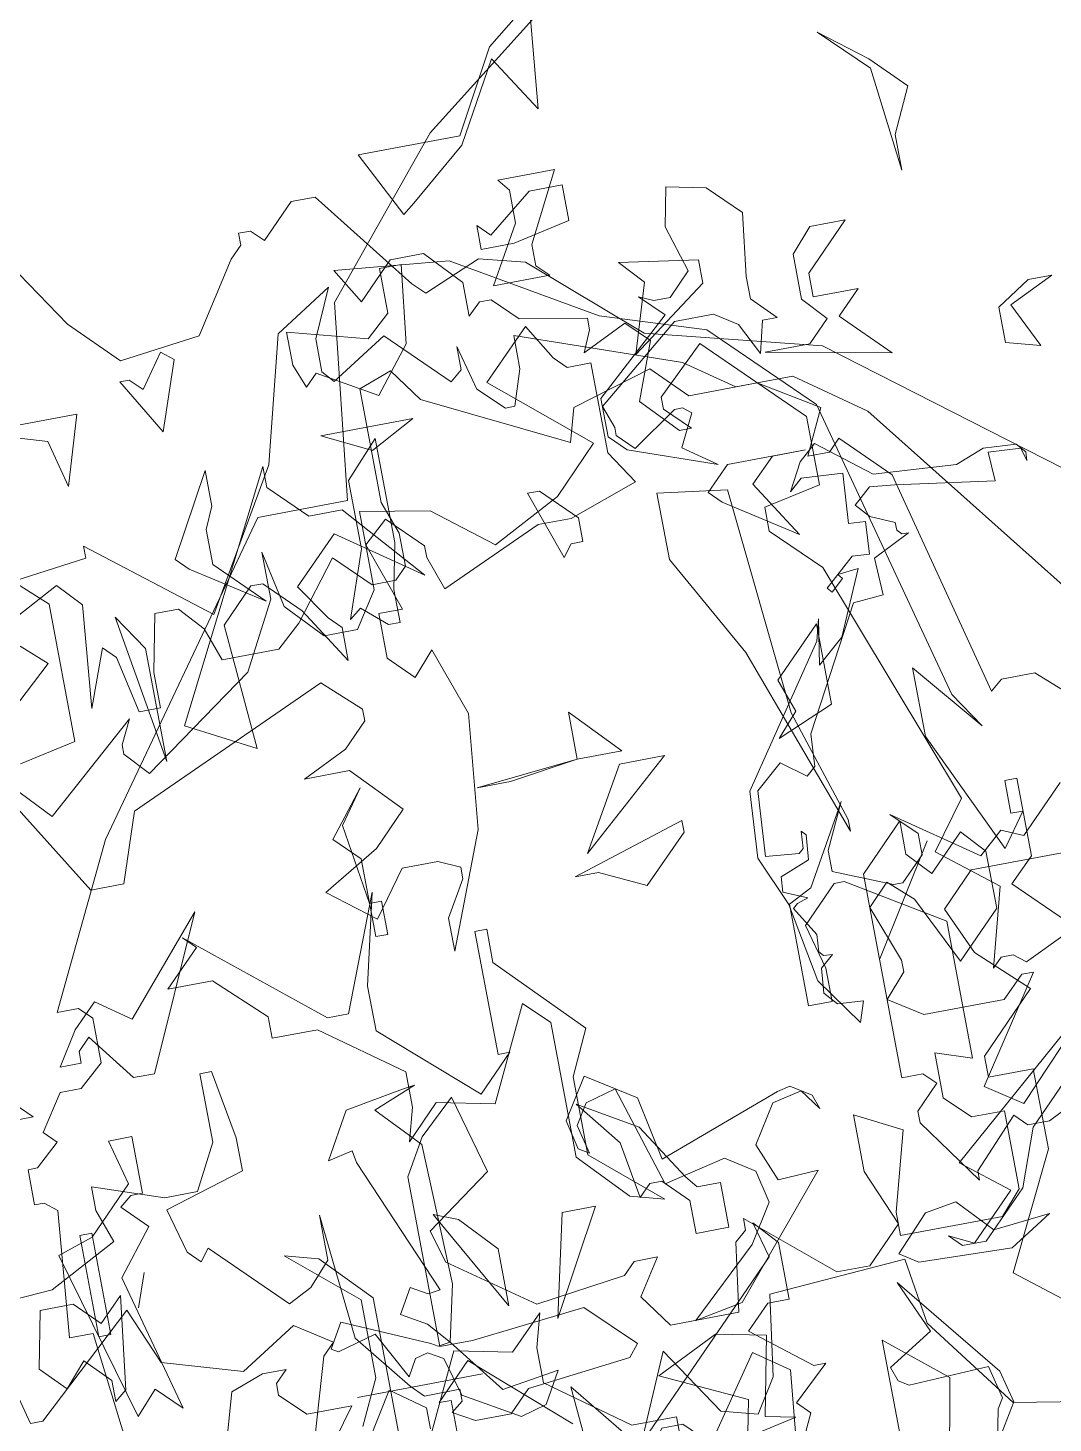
# Model space of a CAD drawing. Header units: millimetres. Extents: x 1418 to 1811, y 1796 to 1956.
# Drawn here: x 1472.5185 to 1472.7268, y 1822.9237 to 1823.2073 of the extents above; entities that cross this region are included whole.
import ezdxf

# ---------------------------------------------------------------- set-up
doc = ezdxf.new("R2010")
doc.units = ezdxf.units.MM
doc.layers.add('ARBRE', color=251, linetype='Continuous', lineweight=13)
doc.layers.add('VEGETAIS', color=3, linetype='Continuous')

# ---------------------------------------------------------------- blocks, each defined once
blk = doc.blocks.new('WMF26', base_point=(0, 0.0008))
at = {"color": 85}
for points in [[(7.8833, -0.2857), (8.0216, -0.4965), (8.1591, -0.6356), (8.4069, -0.6051), (8.5452, -0.3952), (8.5814, -0.3581), (8.5814, -0.3219), (8.6177, -0.3219), (8.6539, -0.3581), (8.756, -0.2569), (8.8292, -0.2569), (9.0688, -0.5689), (9.1051, -0.6051), (9.2804, -0.5327), (9.4187, -0.5689), (9.7316, -0.8464), (10.2552, -0.9839), (11.3025, -1.7915)], [(0.6208, -6.0489), (0.5483, -5.387), (0.4759, -5.387), (0.5121, -5.0016), (0.4759, -4.972), (0.4462, -4.972), (0.4462, -4.8633), (0.4759, -4.8633), (0.5483, -4.7975), (0.5121, -4.7612), (0.5846, -4.6517), (0.6496, -4.6517), (0.7237, -4.5867), (0.7237, -4.4484), (0.6866, -4.4122), (0.6208, -4.4122), (0.8612, -3.9239), (1.4943, -3.0512), (1.771, -3.0512), (1.8434, -2.4543), (2.2221, -2.0031), (2.6807, -1.654)]]:
    blk.add_lwpolyline(points, dxfattribs=at)
at = {"color": 63}
for points in [[(2.586, -1.7084), (2.5572, -1.9924), (2.4469, -1.8171), (2.3094, -2.0575), (2.1349, -2.2032), (2.0986, -2.232), (1.9957, -2.0287), (2.3094, -2.0287), (2.4469, -1.7808), (2.6223, -1.6433)], [(8.7519, -0.7805), (8.7823, -0.8167), (8.956, -0.7081), (9.1306, -0.8826), (9.1668, -0.853), (9.1668, -0.7805), (9.203, -0.9188), (9.2771, -0.9913), (9.3059, -0.9913), (9.3422, -0.8826), (9.3422, -0.7805), (9.8296, -0.955), (9.9745, -1.0571), (10.1498, -1.0571), (10.3532, -1.2029), (10.9131, -1.9307)], [(10.7756, -2.1414), (10.7031, -2.0756), (10.601, -2.0756), (10.564, -2.1052), (10.3894, -1.4062), (10.2519, -1.2679), (10.2157, -1.3041), (10.1498, -1.3041), (10.2157, -1.1666), (10.0403, -1.0571), (9.8296, -1.0571), (9.7283, -0.955), (9.4805, -1.0275), (9.4508, -1.1304), (9.0293, -0.9188), (8.956, -0.8167), (8.8548, -0.853), (8.8548, -1.2029), (8.891, -1.3041), (8.891, -1.4062), (8.8548, -1.4424), (8.7823, -1.4424), (8.6794, -1.3404), (8.5419, -1.5157), (8.4686, -1.5816), (8.2941, -1.5816), (8.2579, -1.4795), (8.192, -1.4062), (8.1195, -1.4062), (8.0833, -1.5816), (8.0833, -1.6903), (8.0175, -1.6903), (7.9812, -1.5157), (7.945, -1.4795), (7.8791, -1.654), (7.9088, -1.3404), (7.8429, -1.2679), (7.6321, -1.3774)], [(7.4205, -1.2679), (7.945, -1.2029), (7.945, -1.1666), (8.2941, -1.4424), (8.5419, -1.0275), (8.6432, -0.643), (8.8185, -0.5327), (8.7519, -0.6792), (8.7519, -0.7805), (8.7519, -0.7805)], [(3.6695, -2.1307), (3.6045, -2.2682), (3.6045, -2.3786), (3.5683, -2.0575), (3.4299, -1.92), (3.5683, -2.0287), (3.6695, -2.1307), (3.6695, -2.1307)], [(9.5554, -2.1143), (9.2722, -2.3621), (9.4171, -2.1143), (9.5554, -2.1143), (9.5554, -2.1143)], [(2.586, -2.3415), (2.4107, -2.3786), (2.3094, -2.3786), (2.3094, -2.3053), (2.3456, -2.3415), (2.4839, -2.232), (2.586, -2.232), (2.586, -2.3415), (2.586, -2.3415)], [(3.1064, -2.4148), (3.0817, -2.6074), (3.0817, -2.6766), (3.1508, -2.7466), (3.1064, -2.7466), (3.0817, -2.8446), (3.0323, -2.7466), (2.9631, -2.7013), (2.8437, -2.7013), (2.5819, -2.9137), (2.6066, -2.9829), (2.6066, -3.0076), (2.656, -3.057), (2.7943, -2.9631), (2.819, -2.9631), (2.8437, -2.9829), (2.7943, -3.0817), (2.8931, -3.1517), (2.6313, -3.057), (2.5819, -3.0076), (2.5819, -2.889), (2.819, -2.6766), (2.7499, -2.6074), (2.7943, -2.6272), (2.8437, -2.6272), (2.9129, -2.558), (2.8684, -2.4148), (2.8931, -2.2954), (3.0125, -2.3209), (3.1064, -2.4148), (3.1064, -2.4148)], [(9.068, -3.2595), (9.068, -2.8446), (8.9947, -2.7721), (8.8572, -3.0553), (8.6819, -3.0191), (8.5806, -3.1212), (8.6094, -3.0191), (8.6094, -2.9104), (8.3698, -2.7359), (8.2307, -2.7359), (8.2307, -2.67), (8.0858, -2.5317), (7.9475, -2.5317), (8.0561, -2.423), (8.0199, -2.3868), (8.4061, -2.7062), (8.4711, -2.7062), (8.6094, -2.3572), (8.5436, -2.6338), (8.5436, -2.7721), (8.821, -3.0191), (8.9297, -2.9104), (8.8935, -2.9104), (8.8935, -2.5317), (8.9297, -2.5317), (8.9297, -2.6338), (9.1693, -2.8816), (9.1042, -3.0191), (9.1042, -3.2595), (9.3084, -3.4341), (9.2055, -3.4052), (9.068, -3.2595), (9.068, -3.2595)], [(2.0328, -2.6181), (1.9233, -2.7565), (1.7495, -2.6544), (1.7125, -2.6906), (1.6837, -2.6181), (1.6837, -2.5161), (1.9233, -2.5819), (1.9957, -2.5161), (1.9957, -2.3786), (2.0624, -2.3786), (2.0328, -2.6181), (2.0328, -2.6181)], [(7.1629, -2.5235), (7.4757, -2.8363), (7.3374, -2.8363), (7.1629, -2.5235), (7.1629, -2.5235)], [(1.6475, -3.0759), (1.7495, -3.0759), (1.9595, -3.3163), (1.7125, -3.1426), (1.5742, -3.2801), (1.6475, -3.3896), (1.6837, -3.4258), (1.6837, -3.5271), (1.5742, -3.3534), (1.4721, -3.2513), (1.4359, -3.2513), (1.3346, -3.3534), (1.3634, -3.7387), (1.1601, -3.63), (1.538, -2.9022), (1.538, -2.9672), (1.6475, -3.0759), (1.6475, -3.0759)], [(2.8569, -4.5002), (2.791, -4.3446), (2.805, -4.1405), (3.0874, -3.7321), (3.1055, -3.6671), (3.0825, -3.8054), (3.164, -3.7346), (3.2513, -3.5394), (3.1879, -3.5452), (3.1994, -3.56), (3.1607, -3.5946), (3.1484, -3.5806), (3.2406, -3.4991), (3.2933, -3.5032), (3.2999, -3.4036), (3.248, -3.3995), (3.2587, -3.2472), (3.1327, -3.2389), (3.0932, -3.2727), (3.1385, -3.1887), (3.192, -3.1426), (3.3493, -3.2669), (3.602, -3.2842), (3.6909, -3.2513), (3.7905, -3.2579), (3.8152, -3.2859), (3.8136, -3.3122), (3.8029, -3.2719), (3.7033, -3.2653), (3.7074, -3.355), (3.4077, -3.3106), (3.3311, -3.3023), (3.2776, -3.3493), (3.3147, -3.3912), (3.3871, -3.4225), (3.3879, -3.4464), (3.4003, -3.4604), (3.4209, -3.4612), (3.3056, -3.5172), (3.3106, -3.6316), (3.2183, -3.6382), (3.0183, -4.0046), (3.0117, -4.1042), (2.9837, -4.1289), (2.9104, -4.0738), (2.8289, -4.1446), (2.8149, -4.3438), (2.917, -4.3537), (2.931, -4.3413), (2.9351, -4.2887), (2.9475, -4.3027), (2.9401, -4.3784), (2.8495, -4.413), (2.8462, -4.4599), (2.9178, -4.4912), (2.8833, -4.5019), (2.8693, -4.5142), (2.9236, -4.6048), (2.9195, -4.6575), (2.9318, -4.6715), (2.959, -4.6731), (2.9187, -4.7077), (2.9112, -4.7835), (2.9458, -4.823), (3.0249, -4.8287), (3.0043, -4.8913), (2.9005, -4.7431), (2.8569, -4.5002), (2.8569, -4.5002)], [(2.3094, -3.9494), (2.0986, -3.9783), (1.9957, -3.9783), (2.3094, -3.9494), (2.3094, -3.8045), (2.4469, -3.9494), (2.3094, -3.9494), (2.3094, -3.9494)], [(1.6112, -4.2623), (1.6475, -4.2623), (1.6475, -4.3644), (1.6112, -4.3644), (1.6112, -4.1248), (1.538, -4.0515), (1.6475, -3.9132), (1.5742, -4.0153), (1.6112, -4.2623), (1.6112, -4.2623)], [(9.5892, -9.3381), (9.1668, -9.3381), (9.0655, -9.4401), (9.1306, -9.5859), (9.2771, -9.7242), (9.1018, -9.8996), (9.1018, -9.9646), (9.2401, -9.9646), (9.2401, -10.2116), (9.0655, -10.5607), (9.4146, -10.8381)], [(9.203, -10.983), (8.9931, -10.9468), (8.7823, -10.6628), (8.7519, -10.4594), (8.3303, -10.4882), (8.2941, -10.736), (8.2282, -10.8381), (8.1195, -10.8085), (7.9812, -10.5977), (7.8429, -10.9106)], [(7.246, -10.699), (7.246, -10.634), (7.1447, -10.5607), (6.9694, -10.8381)], [(6.8969, -10.6628), (6.9694, -10.4232), (7.0064, -10.387), (6.8969, -10.3145), (6.7224, -10.4232), (6.482, -10.3507), (6.4095, -10.1754), (6.0975, -10.4594), (6.0596, -10.4594), (5.9872, -10.1754)], [(5.6389, -10.1103), (6.1987, -10.0733), (6.4095, -9.9646), (6.3733, -9.8625), (6.3733, -9.7892), (6.5849, -9.8625), (6.6862, -9.8625), (6.7586, -9.7242), (6.7586, -9.5134), (6.7948, -9.5134), (6.8311, -9.7242), (6.8311, -9.8255), (6.5849, -9.8996), (6.6211, -10.037), (6.6573, -10.0733), (6.6862, -10.037), (6.8969, -10.2478), (6.9694, -10.2116), (7.0352, -10.1391), (7.0352, -10.0008), (7.0723, -10.387), (7.2098, -10.5607), (7.246, -10.5977), (7.3555, -10.5977), (7.3555, -10.634), (7.3193, -10.6628), (7.3843, -10.699), (7.4938, -10.699), (7.5597, -10.634), (7.8791, -10.5977), (7.9088, -10.5607), (7.7696, -10.4232), (7.4205, -10.4594), (7.3193, -10.4594), (7.3193, -9.9358), (7.3843, -9.8255), (7.4938, -9.7242), (7.5597, -9.9646), (7.3555, -10.1103), (7.3843, -10.2116), (7.6321, -10.387), (7.9088, -10.3507), (7.945, -10.3145), (8.0175, -10.3145), (7.945, -10.4232), (8.0175, -10.5245), (8.2282, -10.5245), (8.2579, -10.3145), (8.2941, -10.284), (8.2941, -10.2478), (8.5419, -10.4594), (8.6432, -10.4594), (8.7519, -10.3507), (8.6794, -10.1754), (8.6794, -10.0008), (8.8185, -10.0733), (8.7519, -10.3145), (8.7519, -10.387), (9.0655, -10.387), (9.1306, -10.3145), (9.1306, -10.0733), (9.0293, -10.0733), (8.956, -10.0008), (8.956, -9.8625), (9.0655, -9.8996), (9.0655, -9.4772), (8.7823, -9.3018), (8.7519, -9.3018), (8.6432, -9.4113), (8.6794, -9.5496), (8.6794, -9.6517), (8.6069, -9.6517), (8.6069, -9.3381), (8.6794, -9.3018), (8.8185, -9.0622), (8.7519, -9.2006), (8.7519, -9.2656), (8.9272, -9.3381), (8.956, -9.3381), (9.0293, -9.2656), (9.0293, -9.2006), (8.956, -9.1281), (9.203, -9.3018), (9.2771, -9.2368), (9.3422, -9.2656), (9.4805, -9.1281)], [(0.811, -4.6484), (0.7015, -4.5027), (0.6644, -4.5398), (0.6644, -4.576), (0.5994, -4.576), (0.6644, -4.4739), (0.7377, -4.4006), (0.8398, -4.4739), (1.0868, -4.1899), (0.876, -4.6484), (0.811, -4.6484), (0.811, -4.6484)], [(3.304, -4.3875), (3.0973, -4.7127), (3.304, -4.3875), (3.304, -4.3875)], [(0.7739, -4.9975), (0.7377, -4.9975), (0.7015, -5.0272), (0.7739, -5.0996), (0.6644, -5.2371), (0.7739, -5.6595), (0.7015, -5.587), (0.6356, -5.6595), (0.4899, -5.1358), (0.5994, -5.0996), (0.7377, -4.9613), (0.7015, -4.823), (0.7739, -4.823), (0.7739, -4.9975), (0.7739, -4.9975)], [(1.6442, -5.4405), (1.6046, -5.6125), (1.7347, -5.783), (1.9109, -5.7566), (1.8558, -5.8521), (1.7759, -5.8735), (1.6104, -5.7772), (1.5775, -5.6578), (1.5322, -5.6315), (1.4927, -5.6422), (1.4639, -5.6932), (1.3865, -5.5467), (1.2679, -5.5788), (1.2473, -5.5673), (1.291, -5.4915), (1.547, -5.606), (1.5668, -5.6175), (1.6046, -5.6125), (1.5478, -5.5467), (1.4729, -5.503), (1.5165, -5.4273), (1.5668, -5.4561), (1.6046, -5.4512), (1.4268, -5.0255), (1.421, -4.9885), (1.3445, -5.0049), (1.426, -4.8642), (1.6055, -4.8329), (1.6425, -4.8279), (1.5108, -4.8798), (1.6318, -5.0091), (1.6442, -5.4405), (1.6442, -5.4405)], [(2.3481, -5.6858), (2.558, -5.4915), (2.6321, -5.3746), (2.6099, -5.275), (2.5243, -5.219), (2.3333, -5.2618), (2.2378, -4.9514), (2.1439, -4.9769), (2.1044, -5.0387), (2.125, -5.1284), (2.0937, -5.1095), (2.0739, -5.0189), (2.1521, -4.8963), (2.2995, -4.9901), (2.3374, -5.1869), (2.7186, -5.0502), (2.7581, -5.0412), (2.8199, -5.0799), (2.8347, -5.1243), (2.7894, -5.0609), (2.6988, -5.0807), (2.6247, -5.1968), (2.6717, -5.3137), (2.796, -5.3071), (2.4955, -5.6578), (2.3481, -5.6858), (2.3481, -5.6858)], [(3.0438, -5.6364), (2.9886, -5.601), (3.0907, -5.494), (3.1871, -5.4783), (3.2842, -5.5829), (3.4596, -5.5656), (3.3295, -5.6463), (3.0438, -5.6364), (3.0438, -5.6364)], [(1.2984, -5.7253), (1.6837, -5.7253), (1.2984, -5.7253), (1.2984, -5.7253)], [(6.482, -10.0733), (6.4457, -10.1754), (6.482, -10.0733), (6.482, -10.0733)]]:
    blk.add_lwpolyline(points, dxfattribs=at)
at = {"color": 106}
for points in [[(9.6073, -0.7698), (9.9201, -0.8711), (10.2042, -1.1551), (10.4438, -2.0937), (10.517, -2.2032), (10.3425, -1.9924), (10.3425, -2.2032), (10.517, -2.5819), (10.5903, -2.4798), (10.5533, -2.4798), (10.5533, -2.3786), (10.5903, -2.3786), (10.5903, -2.6181), (10.517, -2.6906), (10.6554, -2.8289)], [(10.7937, -3.0759), (10.4438, -3.4258), (10.3787, -3.6012), (10.2404, -3.7387), (10.168, -3.7387), (10.1317, -3.7025), (10.2042, -3.7387), (10.3425, -3.6012), (10.2042, -3.4909), (10.6554, -3.1055)], [(10.6554, -2.866), (10.517, -2.931), (10.4808, -2.9022), (10.4438, -2.9022), (10.4149, -2.931), (10.4808, -2.6906), (10.3063, -2.5523), (10.4149, -2.4074), (10.1317, -1.6433), (9.9926, -1.505), (9.9926, -1.4317), (10.168, -1.3955), (10.168, -1.1848), (9.8913, -0.9081), (9.7464, -1.0464), (9.7464, -1.0827), (9.8189, -1.1551), (9.7826, -1.1551), (9.6797, -1.0464), (9.7464, -0.8711), (9.6797, -0.806), (9.5422, -0.8711), (9.5711, -0.806), (9.5711, -0.7698), (9.3677, -0.7336), (9.2952, -0.6611), (9.259, -0.6611), (9.2211, -0.6973), (9.2211, -0.5944), (9.1199, -0.4858), (9.0178, -0.4858), (8.9091, -0.5944), (8.8441, -0.4858), (9.1923, -0.522), (9.6073, -0.7698), (9.6073, -0.7698)], [(8.2463, -0.8711), (8.1451, -0.6973), (8.1739, -0.6973), (8.2101, -0.7336), (8.2826, -0.6315), (8.3196, -0.6611), (8.2463, -0.8711), (8.2463, -0.8711)], [(7.9343, -0.9806), (7.8981, -0.8348), (7.6865, -0.7698), (7.9993, -0.7698), (7.9343, -0.9806), (7.9343, -0.9806)], [(8.3196, -1.1848), (8.3196, -1.2934), (8.4579, -1.4317), (8.2463, -1.2934), (8.2101, -1.2572), (8.3492, -1.0094), (8.3492, -1.1189), (8.3196, -1.1848), (8.3196, -1.1848)], [(8.8441, -1.4688), (8.8441, -1.5701), (8.8078, -1.5701), (8.7337, -1.505), (8.6975, -1.5338), (8.77, -1.3297), (8.77, -1.1189), (8.8729, -1.0094), (8.8729, -1.3297), (8.8441, -1.4688), (8.8441, -1.4688)], [(9.4327, -1.3585), (9.4327, -1.4317), (9.3965, -1.4317), (9.3677, -1.4688), (9.2952, -1.2572), (9.3315, -1.2572), (9.4327, -1.3585), (9.4327, -1.3585)], [(9.9564, -2.0575), (10.0659, -2.4074), (10.0659, -2.4436), (9.8551, -1.8533), (9.6797, -1.5338), (9.6797, -1.3297), (9.8913, -1.3585), (9.9564, -2.0575), (9.9564, -2.0575)], [(8.0726, -1.8533), (7.9993, -1.3955), (8.0726, -1.505), (8.0726, -1.8533), (8.0726, -1.8533)], [(3.8161, -2.8404), (3.919, -2.7746), (3.9914, -2.7746), (3.8531, -2.8404), (3.919, -2.9779), (3.8161, -2.9491), (3.8161, -2.8404), (3.8161, -2.8404)], [(7.5482, -3.215), (7.5852, -3.215), (7.5852, -3.5271), (7.5482, -3.5271), (7.5482, -3.215), (7.5482, -3.215)], [(8.3855, -3.5641), (8.3855, -3.9783)], [(8.4579, -4.0515), (8.5962, -3.7675), (8.77, -3.8045), (8.8729, -3.7025), (8.8441, -3.8045), (8.8441, -3.9132), (9.0836, -4.0886), (9.2211, -4.0886), (9.2211, -4.1536)], [(8.9091, -4.0515), (8.6325, -3.8045), (8.5238, -3.9132), (8.56, -3.9132), (8.56, -4.2919)], [(8.2826, -3.942), (8.3492, -3.8045), (8.3492, -3.5641), (8.1451, -3.3896), (8.2463, -3.4184), (8.3855, -3.5641), (8.3855, -3.5641)], [(2.4469, -4.3644), (2.3094, -4.2985), (2.237, -4.2985), (2.586, -4.1899), (2.586, -4.2261), (2.4469, -4.3644), (2.4469, -4.3644)], [(2.5498, -5.769), (2.5004, -6.0102), (2.591, -6.0291), (2.223, -6.1065)], [(2.4395, -6.0506), (2.4601, -5.9501), (2.2065, -5.8299), (2.3983, -5.7377), (2.5498, -5.769), (2.5498, -5.769)], [(8.2101, -7.232), (8.2101, -7.2971), (8.2463, -7.3333), (8.0726, -7.3333), (8.1739, -7.1587), (8.1739, -7.0575), (8.1451, -7.0212), (8.3196, -7.0212), (8.2101, -7.232), (8.2101, -7.232)], [(8.6975, -7.4428), (8.4579, -7.6173), (8.5238, -7.4066), (8.4579, -7.3333), (8.6975, -7.3703), (8.6975, -7.4428), (8.6975, -7.4428)], [(9.0178, -7.4724), (9.0178, -7.5449), (9.1561, -7.5449), (9.0836, -7.6173), (9.2211, -7.7556), (8.8441, -7.6832), (8.9816, -7.6832), (9.0474, -7.6173), (8.9816, -7.5449), (8.9816, -7.4066), (9.0474, -7.3333), (9.1561, -7.3333), (9.0178, -7.4724), (9.0178, -7.4724)], [(8.2463, -7.6173), (8.3196, -7.6173), (8.3196, -7.894), (8.3855, -7.996), (8.1739, -8.0685), (8.0726, -8.0685), (7.7589, -8.2076), (7.7227, -8.1047), (7.7227, -8.0685), (7.6214, -7.9672), (7.5482, -8.0323), (7.6214, -8.2439), (7.5482, -8.2439), (7.5482, -8.3814), (7.6214, -8.4546), (7.6865, -8.3814), (7.7589, -8.5921), (7.7227, -8.942), (7.5852, -9.2911), (7.5852, -9.1899), (7.6503, -9.0804), (7.6503, -9.0441), (7.5852, -9.0145), (7.4757, -9.0145), (7.3736, -9.1528), (7.2353, -9.0441), (7.4098, -8.942), (7.5119, -8.8399), (7.3736, -8.695), (7.2353, -8.695), (7.3736, -8.6292), (7.4469, -8.5559), (7.4469, -8.5197), (7.3374, -8.4176), (6.7117, -8.695), (6.6392, -8.9058), (6.5371, -8.9058), (6.3255, -8.5559)], [(6.1518, -8.5559), (6.5371, -8.2076), (6.4639, -8.141)], [(6.4639, -7.9302), (6.5734, -8.0323), (6.5734, -8.4546), (6.3988, -8.4909)], [(6.3618, -8.5559), (6.4639, -8.6654), (6.7479, -8.4176), (6.7117, -8.4909), (6.7117, -8.5197), (6.7767, -8.5921), (7.1266, -8.3451), (7.2353, -8.141), (7.2353, -7.996), (7.2715, -8.1706), (7.3736, -8.2801), (7.4757, -8.2801), (7.5482, -8.1706), (7.5482, -7.9302), (7.7589, -7.9672), (7.9343, -8.1047), (8.1451, -7.996), (8.2826, -7.8577), (7.9993, -7.6173), (8.1451, -7.4724), (8.2101, -7.5811), (8.2463, -7.6173), (8.2463, -7.6173)], [(7.6214, -7.7556), (7.4757, -7.6832), (7.7589, -7.6832), (7.6214, -7.7556), (7.6214, -7.7556)], [(8.8078, -7.996), (8.7337, -8.0685), (8.8441, -8.2439), (8.6325, -8.1047), (8.5962, -8.0685), (8.6687, -7.996), (8.9091, -7.996), (8.8078, -7.996), (8.8078, -7.996)], [(8.6687, -8.8399), (8.7337, -8.7675), (8.6975, -8.6654), (8.8441, -8.5197), (8.8441, -8.7675), (8.6687, -8.8399), (8.6687, -8.8399)], [(9.0474, -9.3273), (9.1561, -9.2187), (9.2211, -9.2911), (9.2211, -9.4665), (9.0836, -9.604), (8.9816, -9.3932), (8.9091, -9.3273), (8.8441, -9.3932), (8.9091, -9.5678), (8.9091, -9.604), (8.8441, -9.6773), (8.9453, -9.7423), (9.1923, -9.7423), (9.259, -9.6773), (9.2952, -9.6773), (9.0836, -9.9901), (9.1923, -10.0626), (9.4327, -9.8148)], [(9.469, -10.0263), (9.259, -10.1284), (9.1923, -10.1284), (9.1561, -10.0914), (9.0178, -10.2371), (9.0178, -10.2659), (8.8729, -10.0626), (8.8729, -10.0263), (8.9453, -9.9539), (8.9091, -9.9177), (8.8441, -9.9177), (8.8441, -9.2911), (8.9816, -9.1528), (8.9816, -9.2549), (9.0474, -9.3273), (9.0474, -9.3273)], [(8.1451, -10.0914), (8.1739, -10.1284), (8.2463, -10.1284), (8.2463, -10.2659), (8.1451, -10.2659), (8.1451, -10.1647), (8.0726, -10.0914), (8.0356, -10.0914), (7.9993, -10.1284), (7.9705, -9.9539), (7.861, -9.8148), (8.0356, -9.9177), (8.1451, -10.0914), (8.1451, -10.0914)], [(7.5482, -10.2009), (7.5482, -10.3763), (7.3736, -10.0626), (7.4469, -10.0914), (7.5482, -10.2009), (7.5482, -10.2009)], [(6.3255, -10.2009), (6.3988, -10.1284), (6.3618, -10.4125), (6.3255, -10.4413), (6.3255, -10.3763), (6.2531, -10.3022), (6.188, -10.3763), (6.1156, -10.3022), (6.1518, -10.1284), (6.2531, -10.1284), (6.3255, -10.2009), (6.3255, -10.2009)], [(7.6865, -10.4413), (7.7589, -10.1284), (7.861, -10.1284), (7.6865, -10.4413), (7.6865, -10.4413)], [(8.3855, -10.5137), (8.3196, -10.5137), (8.2463, -10.5862), (8.4217, -10.7245), (8.4579, -10.7245), (8.3492, -10.8266), (8.3855, -10.8637), (8.3196, -11.0012), (8.3492, -10.7245), (8.2463, -10.6521), (8.0726, -10.8999), (7.9993, -10.8266), (7.9343, -10.8266), (7.7227, -11.1107), (7.6865, -10.6521), (7.8248, -10.8266), (7.861, -10.8637), (8.3492, -10.3763), (8.3196, -10.2659), (8.3855, -10.3392), (8.3855, -10.5137), (8.3855, -10.5137)], [(6.8129, -10.4775), (6.8129, -10.5137), (6.8862, -10.5862), (7.0245, -10.5862), (6.9224, -10.7245), (6.85, -10.6521), (6.6754, -10.6521), (6.603, -10.7245), (6.6754, -10.4775), (6.7767, -10.4413), (6.85, -10.4413), (6.8129, -10.4775), (6.8129, -10.4775)], [(8.9231, -11.0629), (8.9453, -10.9567), (8.9643, -10.9262), (8.9404, -10.8258), (8.6942, -10.8365), (8.6638, -10.8176), (8.6481, -10.7739), (8.7873, -10.6875), (8.7156, -10.5245), (8.9717, -10.8455), (8.9956, -10.9452), (8.9033, -11.0934), (8.9231, -11.0629), (8.9231, -11.0629)], [(8.7626, -11.1329), (8.6391, -11.1329), (8.6391, -10.6875), (8.8194, -10.8365), (8.7626, -11.1329), (8.7626, -11.1329)]]:
    blk.add_lwpolyline(points, dxfattribs=at)
blk = doc.blocks.new('T2_02')
at = {"xscale": 0.3499999999999943, "yscale": 0.3499999999999943, "zscale": 0.3499999999999943}
blk.add_blockref('WMF26', (-2.2399, 1.997), dxfattribs=at)

msp = doc.modelspace()

# ---------------------------------------------------------------- linework, layer by layer
at = {"layer": 'VEGETAIS'}
msp.add_open_spline([(1471.82486, 1822.47395), (1472.2073, 1822.28549), (1473.20314, 1821.90988), (1474.29952, 1822.89245), (1474.99667, 1823.1599)], degree=3, knots=[6.498068, 6.498068, 6.498068, 6.498068, 7.787535, 10.012627, 10.012627, 10.012627, 10.012627], dxfattribs=at)

# ---------------------------------------------------------------- block references
at = {"layer": 'ARBRE', "xscale": 0.1918409178794672, "yscale": 0.1918409178794672, "zscale": 0.1918409178794672, "rotation": 10.65514725593884}
for p in [(1472.48243, 1823.24158), (1472.92179, 1822.99361), (1472.48414, 1822.7833)]:
    msp.add_blockref('T2_02', p, dxfattribs=at)

doc.saveas('drawing.dxf')
